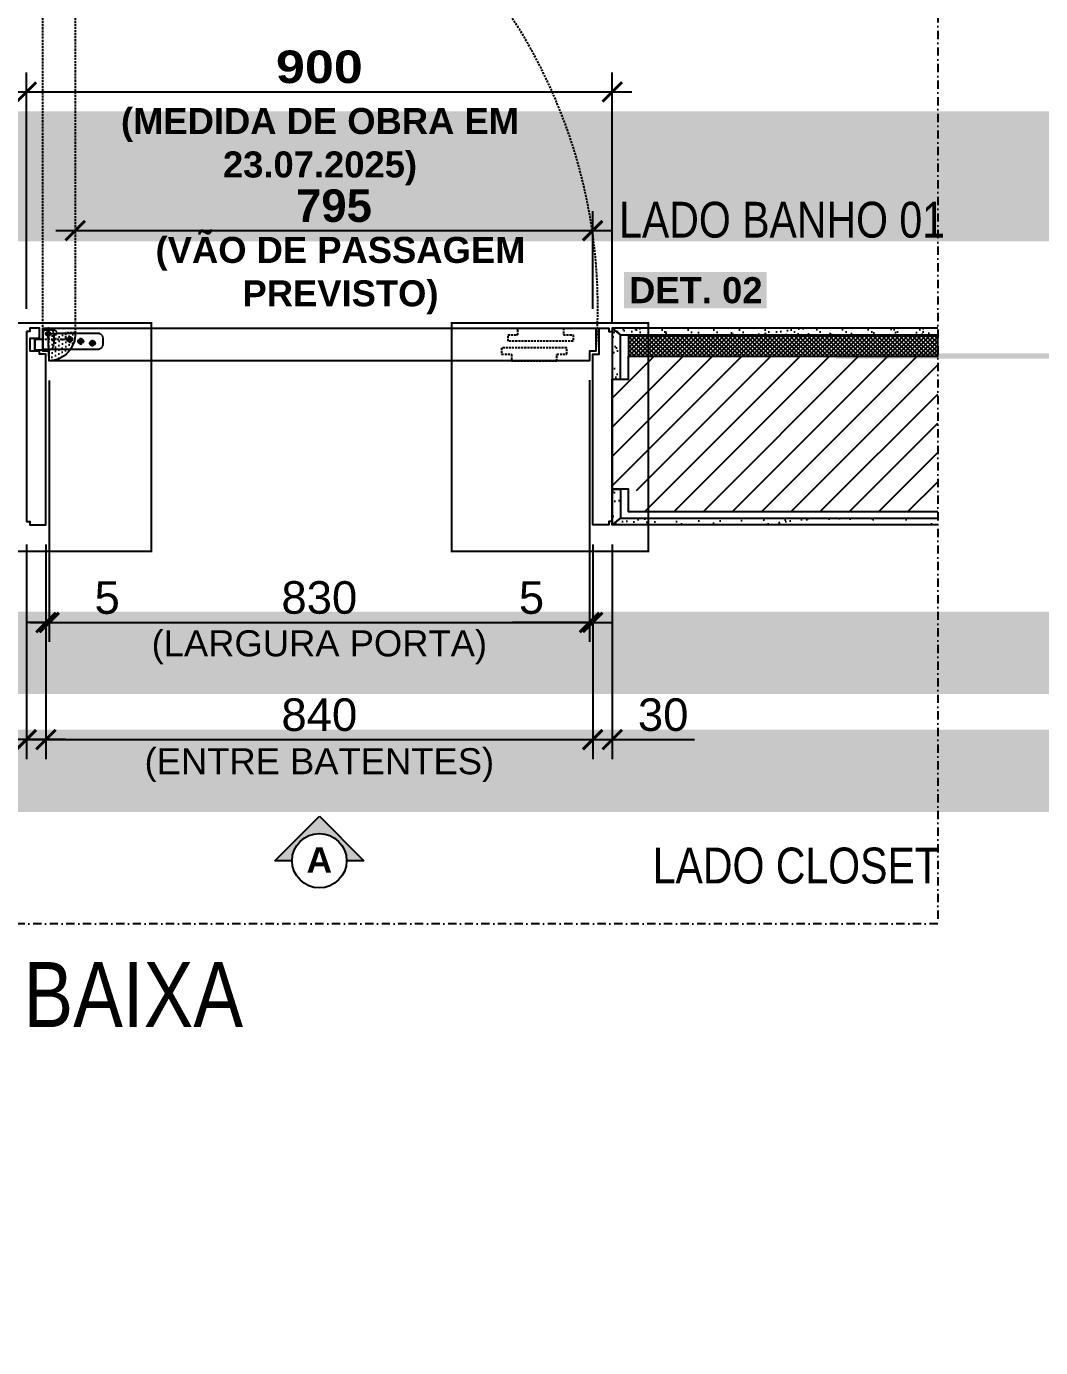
# Model space of a CAD drawing. Header units: millimetres. Extents: x -63251 to 507826, y 5339 to 217512.
# Drawn here: x 93174 to 94732, y 102385 to 104415 of the extents above; entities that cross this region are included whole.
import ezdxf
from ezdxf import colors
from ezdxf.entities.mleader import LeaderData, LeaderLine
from ezdxf.math import Vec2, Vec3

# ---------------------------------------------------------------- set-up
doc = ezdxf.new("R2010")
doc.units = ezdxf.units.MM
doc.header["$PDMODE"] = 3
for name, pattern in [('CONTINU', [0]), ('TRAÇO 1-1', [9.524999999999995, 6.349999999999998, -3.174999999999998]), ('TRAÇO E PONTO 1-1', [25.399999999999995, 12.7, -6.349999999999998, 0, -6.349999999999998])]:
    doc.linetypes.add(name, pattern=pattern)
for name, color, linetype in [('COTAS', 9, 'Continuous'), ('DB 1475.24 - Amanda Rosales e Bruno Haidar - Terreo - Obra$0$ARQ-PISO-01', 8, 'Continuous'), ('DETALHE', 10, 'Continuous'), ('FERRAGEM', 3, 'Continuous'), ('LAYOUT', 4, 'Continuous'), ('MARCENARIA', 4, 'Continuous'), ('MARCENARIA . M', 4, 'Continuous'), ('PAREDE', 94, 'Continuous'), ('PROJEÇÃO', 8, 'Continuous'), ('TEXTO', 105, 'Continuous'), ('TEXTO TRAÇO PONTO', 105, 'TRAÇO E PONTO 1-1')]:
    doc.layers.add(name, color=color, linetype=linetype)
doc.styles.add('1-1', font='arial.ttf', dxfattribs={"height": 0.2})
doc.styles.add('MEDIDA OFICIAL', font='ariblk.ttf')
doc.styles.add('PADRÃO', font='arial.ttf')
doc.styles.add('PADRÃO NEGRITO', font='arialbd.ttf')
doc.styles.add('TITULO', font='swissck.ttf')
doc.dimstyles.new('1-20', dxfattribs={"dimscale": 20, "dimtxt": 2.5, "dimasz": 1.5, "dimexe": 1.5, "dimexo": 1.5, "dimtad": 1, "dimtxsty": 'PADRÃO', "dimblk": 'ARCHTICK', "dimcen": 2.5, "dimdle": 1.5, "dimclrd": 9, "dimclre": 9, "dimclrt": 6, "dimadec": 0, "dimazin": 0, "dimtfac": 1, "dimtmove": 0, "dimatfit": 3, "dimfxl": 1.25, "dimlwd": -1, "dimlwe": -1, "dimarcsym": 0})
doc.dimstyles.new('1-20 VERDE', dxfattribs={"dimscale": 20, "dimtxt": 2.5, "dimasz": 1.5, "dimexe": 1.5, "dimexo": 1.5, "dimtad": 1, "dimtxsty": 'PADRÃO NEGRITO', "dimblk": 'ARCHTICK', "dimcen": 2.5, "dimdle": 1.5, "dimclrd": 9, "dimclre": 9, "dimclrt": 102, "dimadec": 0, "dimazin": 0, "dimtfac": 1, "dimtmove": 0, "dimatfit": 3, "dimfxl": 1.25, "dimlwd": -1, "dimlwe": -1, "dimarcsym": 0})
doc.dimstyles.new('Med. Ofic.1-20', dxfattribs={"dimscale": 20, "dimtxt": 2.5, "dimasz": 1.5, "dimexe": 1.5, "dimexo": 1.5, "dimtad": 1, "dimtxsty": 'MEDIDA OFICIAL', "dimblk": 'ARCHTICK', "dimcen": 2.5, "dimdle": 1.5, "dimclrd": 9, "dimclre": 9, "dimclrt": 10, "dimadec": 0, "dimazin": 0, "dimtfac": 1, "dimtmove": 0, "dimatfit": 3, "dimfxl": 1.25, "dimlwd": -1, "dimlwe": -1, "dimarcsym": 0})
pattern_1 = [(37.50000000000001, (27381.32250926039, -8118.29342929316), (-0.8000156479920228, 24.47066186646712), [0, -19.304, 0, -21.59, 0, -20.6375]), (7.499999999999999, (27381.32250926039, -8118.29342929316), (22.47616415690013, 35.84125502841771), [0, -10.414, 0, -17.399, 0, -6.6675]), (327.5, (27365.70150926039, -8118.29342929316), (39.5496185120729, 0.0718592339272881), [0, -6.35, 0, -22.86, 0, -29.845]), (317.5, (27365.70150926039, -8118.29342929316), (38.17782262361486, 11.14646616286081), [0, -3.175, 0, -14.986, 0, -17.145])]
pattern_2 = [(217.5, (159866.0877367569, 215695.1676333721), (0.8000156479920199, -24.47066186646712), [0, -19.304, 0, -21.59, 0, -20.6375]), (187.5, (159866.0877367569, 215695.1676333721), (-22.47616415690014, -35.84125502841771), [0, -10.414, 0, -17.399, 0, -6.6675]), (147.4999999999999, (159881.7087367569, 215695.1676333721), (-39.5496185120729, -0.07185923392728326), [0, -6.349999999999995, 0, -22.85999999999998, 0, -29.84499999999998]), (137.5, (159881.7087367569, 215695.1676333721), (-38.17782262361486, -11.14646616286081), [0, -3.175, 0, -14.986, 0, -17.145])]

# ---------------------------------------------------------------- blocks, each defined once
blk = doc.blocks.new('_ArchTick')
at = {"color": 0, "linetype": 'ByBlock', "const_width": 0.15}
blk.add_lwpolyline([(-0.5, -0.5), (0.5, 0.5)], dxfattribs=at)
blk = doc.blocks.new('*D1304')
at = {"layer": 'COTAS', "color": 9, "ltscale": 0.4, "transparency": 16777216}
for p, q in [((93173.70657047909, 103980.9366264071), (93173.70657047909, 104343.9214099369)), ((94073.7042416375, 103957.9375776718), (94073.7042416375, 104343.9214099369))]:
    blk.add_line(p, q, dxfattribs=at)
at = {"layer": 'COTAS', "color": 9, "linetype": 'Continuous', "ltscale": 0.4, "transparency": 16777216}
blk.add_line((93143.70657047909, 104313.9214099369), (94103.7042416375, 104313.9214099369), dxfattribs=at)
at = {"layer": 'Defpoints', "color": 0, "ltscale": 0.4, "transparency": 16777216}
for p in [(94073.7042416375, 104313.9214099369), (93173.70657047909, 103950.9366264071), (94073.7042416375, 103927.9375776718)]:
    blk.add_point(p, dxfattribs=at)
at = {"layer": 'COTAS', "color": 9, "ltscale": 0.4, "transparency": 16777216, "xscale": 30, "yscale": 30, "zscale": 30, "rotation": 180}
blk.add_blockref('_ArchTick', (93173.70657047909, 104313.9214099369), dxfattribs=at)
at = {"layer": 'COTAS', "color": 9, "ltscale": 0.4, "transparency": 16777216, "xscale": 30, "yscale": 30, "zscale": 30}
blk.add_blockref('_ArchTick', (94073.7042416375, 104313.9214099369), dxfattribs=at)
at = {"layer": 'COTAS', "color": 10, "ltscale": 0.4, "transparency": 16777216, "insert": (93623.70540605829, 104352.2740702371), "char_height": 50, "attachment_point": 5, "style": 'MEDIDA OFICIAL'}
blk.add_mtext('900', dxfattribs=at)
blk = doc.blocks.new('I 02')
at = {"layer": 'TEXTO', "linetype": 'CONTINU'}
h = blk.add_hatch(color=8, dxfattribs=at)
edge = h.paths.add_edge_path()
edge.add_line((-1945.137073687943, 2848.705916436247), (-1951.755593159756, 2855.324435908059))
edge.add_line((-1951.755593159727, 2855.324435908088), (-1951.755593159763, 2852.761916436204))
edge.add_ellipse((-1951.755593159814, 2848.705916436247), major_axis=(2.868025104479564, 2.868025104479564), ratio=0.9999999999968038, start_angle=225.0000000000916, end_angle=405.0000000000916, ccw=False)
edge.add_line((-1951.755593159814, 2844.649916436264), (-1951.755593159814, 2842.08739696447))
edge.add_line((-1951.755593159814, 2842.087396964463), (-1945.137073687965, 2848.705916436276))
for p, q in [((-1951.755593159727, 2855.324435908088), (-1945.137073687856, 2848.705916436217)), ((-1951.755593159727, 2852.761916436199), (-1951.755593159727, 2855.324435908088)), ((-1945.137073687856, 2848.705916436217), (-1951.755593159756, 2842.087396964375)), ((-1951.755593159756, 2842.087396964375), (-1951.755593159727, 2844.649916436264))]:
    blk.add_line(p, q, dxfattribs=at)
blk.add_circle((-1951.755593159727, 2848.705916436217), 4.056, dxfattribs=at)
blk.add_circle((-1951.755593159727, 2848.705916436217), 4.056, dxfattribs=at)
blk = doc.blocks.new('*D1002')
at = {"layer": 'COTAS', "color": 9, "ltscale": 0.4, "transparency": 16777216}
for p, q in [((94043.7029924205, 103980.9366247573), (94043.7029924205, 104130.9370903031)), ((93218.72422065733, 104100.9370903031), (94073.7029924205, 104100.9370903031))]:
    blk.add_line(p, q, dxfattribs=at)
at = {"layer": 'Defpoints', "color": 0, "ltscale": 0.4, "transparency": 16777216}
for p in [(93248.72422065733, 104100.9370903031), (94043.7029924205, 104100.9370903031), (94043.7029924205, 103950.9366247573)]:
    blk.add_point(p, dxfattribs=at)
at = {"layer": 'COTAS', "color": 9, "ltscale": 0.4, "transparency": 16777216, "xscale": 30, "yscale": 30, "zscale": 30, "rotation": 180}
blk.add_blockref('_ArchTick', (93248.72422065733, 104100.9370903031), dxfattribs=at)
at = {"layer": 'COTAS', "color": 9, "ltscale": 0.4, "transparency": 16777216, "xscale": 30, "yscale": 30, "zscale": 30}
blk.add_blockref('_ArchTick', (94043.7029924205, 104100.9370903031), dxfattribs=at)
at = {"layer": 'COTAS', "color": 102, "ltscale": 0.4, "transparency": 16777216, "insert": (93646.21360653892, 104138.9827928952), "char_height": 50, "attachment_point": 5, "style": 'PADRÃO NEGRITO'}
blk.add_mtext('795', dxfattribs=at)
blk = doc.blocks.new('*D1003')
at = {"layer": 'Defpoints', "color": 0, "transparency": 16777216}
for p in [(93208.70156772096, 103900.9122254832), (94038.70301207692, 103900.9367409825), (94038.70301207692, 103498.957493364)]:
    blk.add_point(p, dxfattribs=at)
at = {"layer": 'PAREDE', "color": 9, "transparency": 16777216}
for p, q in [((93208.70156772096, 103870.9122254832), (93208.70156772096, 103468.957493364)), ((94038.70301207692, 103870.9367409825), (94038.70301207692, 103468.957493364)), ((93178.70156772096, 103498.957493364), (94068.70301207692, 103498.957493364))]:
    blk.add_line(p, q, dxfattribs=at)
at = {"layer": 'PAREDE', "color": 9, "transparency": 16777216, "xscale": 30, "yscale": 30, "zscale": 30, "rotation": 180}
blk.add_blockref('_ArchTick', (93208.70156772096, 103498.957493364), dxfattribs=at)
at = {"layer": 'PAREDE', "color": 9, "transparency": 16777216, "xscale": 30, "yscale": 30, "zscale": 30}
blk.add_blockref('_ArchTick', (94038.70301207692, 103498.957493364), dxfattribs=at)
at = {"layer": 'PAREDE', "color": 6, "transparency": 16777216, "insert": (93623.70228989894, 103537.0031959561), "char_height": 50, "attachment_point": 5, "style": 'PADRÃO'}
blk.add_mtext('830', dxfattribs=at)
blk = doc.blocks.new('*D1004')
at = {"layer": 'Defpoints', "color": 0, "transparency": 16777216}
for p in [(94038.70301207692, 103900.9367409825), (94043.70475265541, 103648.9576267281), (94038.70301207692, 103498.957493364)]:
    blk.add_point(p, dxfattribs=at)
at = {"layer": 'PAREDE', "color": 9, "transparency": 16777216}
for p, q in [((94038.70301207692, 103870.9367409825), (94038.70301207692, 103468.957493364)), ((94043.70475265541, 103618.9576267281), (94043.70475265541, 103468.957493364)), ((94038.70301207692, 103498.957493364), (93920.55157960762, 103498.957493364)), ((94043.70475265541, 103498.957493364), (94038.70301207692, 103498.957493364)), ((94043.70475265541, 103498.957493364), (94073.70475265541, 103498.957493364))]:
    blk.add_line(p, q, dxfattribs=at)
at = {"layer": 'PAREDE', "color": 9, "transparency": 16777216, "xscale": 30, "yscale": 30, "zscale": 30}
blk.add_blockref('_ArchTick', (94038.70301207692, 103498.957493364), dxfattribs=at)
at = {"layer": 'PAREDE', "color": 9, "transparency": 16777216, "xscale": 30, "yscale": 30, "zscale": 30, "rotation": 180}
blk.add_blockref('_ArchTick', (94043.70475265541, 103498.957493364), dxfattribs=at)
at = {"layer": 'PAREDE', "color": 6, "transparency": 16777216, "insert": (93949.62729584226, 103536.8838235141), "char_height": 50, "attachment_point": 5, "style": 'PADRÃO'}
blk.add_mtext('5', dxfattribs=at)
blk = doc.blocks.new('*D1005')
at = {"layer": 'Defpoints', "color": 0, "transparency": 16777216}
for p in [(93208.70156772096, 103900.9122254832), (93203.70718838144, 103648.957493364), (93208.70156772096, 103498.957493364)]:
    blk.add_point(p, dxfattribs=at)
at = {"layer": 'PAREDE', "color": 9, "transparency": 16777216}
for p, q in [((93208.70156772096, 103870.9122254832), (93208.70156772096, 103468.957493364)), ((93203.70718838144, 103618.957493364), (93203.70718838144, 103468.957493364)), ((93203.70718838144, 103498.957493364), (93173.70718838144, 103498.957493364)), ((93203.70718838144, 103498.957493364), (93208.70156772096, 103498.957493364)), ((93208.70156772096, 103498.957493364), (93326.85300019025, 103498.957493364))]:
    blk.add_line(p, q, dxfattribs=at)
at = {"layer": 'PAREDE', "color": 9, "transparency": 16777216, "xscale": 30, "yscale": 30, "zscale": 30}
blk.add_blockref('_ArchTick', (93203.70718838144, 103498.957493364), dxfattribs=at)
at = {"layer": 'PAREDE', "color": 9, "transparency": 16777216, "xscale": 30, "yscale": 30, "zscale": 30, "rotation": 180}
blk.add_blockref('_ArchTick', (93208.70156772096, 103498.957493364), dxfattribs=at)
at = {"layer": 'PAREDE', "color": 6, "transparency": 16777216, "insert": (93297.77728395561, 103536.8838235141), "char_height": 50, "attachment_point": 5, "style": 'PADRÃO'}
blk.add_mtext('5', dxfattribs=at)
blk = doc.blocks.new('*D1006')
at = {"layer": 'Defpoints', "color": 0, "transparency": 16777216}
for p in [(93203.70718838144, 103498.957493364), (94043.70475265541, 103498.957493364), (94043.70475265541, 103318.957493364)]:
    blk.add_point(p, dxfattribs=at)
at = {"layer": 'PAREDE', "color": 9, "transparency": 16777216}
for p, q in [((93203.70718838144, 103468.957493364), (93203.70718838144, 103288.957493364)), ((94043.70475265541, 103468.957493364), (94043.70475265541, 103288.957493364)), ((93173.70718838144, 103318.957493364), (94073.70475265541, 103318.957493364))]:
    blk.add_line(p, q, dxfattribs=at)
at = {"layer": 'PAREDE', "color": 9, "transparency": 16777216, "xscale": 30, "yscale": 30, "zscale": 30, "rotation": 180}
blk.add_blockref('_ArchTick', (93203.70718838144, 103318.957493364), dxfattribs=at)
at = {"layer": 'PAREDE', "color": 9, "transparency": 16777216, "xscale": 30, "yscale": 30, "zscale": 30}
blk.add_blockref('_ArchTick', (94043.70475265541, 103318.957493364), dxfattribs=at)
at = {"layer": 'PAREDE', "color": 6, "transparency": 16777216, "insert": (93623.70597051842, 103356.9861427501), "char_height": 50, "attachment_point": 5, "style": 'PADRÃO'}
blk.add_mtext('840', dxfattribs=at)
blk = doc.blocks.new('*D1007')
at = {"layer": 'Defpoints', "color": 0, "transparency": 16777216}
for p in [(94043.70475265541, 103648.9576267281), (94073.70425952059, 103648.9365726751), (94073.70425952059, 103318.957493364)]:
    blk.add_point(p, dxfattribs=at)
at = {"layer": 'PAREDE', "color": 9, "transparency": 16777216}
for p, q in [((94043.70475265541, 103618.9576267281), (94043.70475265541, 103288.957493364)), ((94073.70425952059, 103618.9365726751), (94073.70425952059, 103288.957493364)), ((94013.70475265541, 103318.957493364), (94073.70425952059, 103318.957493364)), ((94073.70425952059, 103318.957493364), (94200.12308626, 103318.957493364))]:
    blk.add_line(p, q, dxfattribs=at)
at = {"layer": 'PAREDE', "color": 9, "transparency": 16777216, "xscale": 30, "yscale": 30, "zscale": 30, "rotation": 180}
blk.add_blockref('_ArchTick', (94043.70475265541, 103318.957493364), dxfattribs=at)
at = {"layer": 'PAREDE', "color": 9, "transparency": 16777216, "xscale": 30, "yscale": 30, "zscale": 30}
blk.add_blockref('_ArchTick', (94073.70425952059, 103318.957493364), dxfattribs=at)
at = {"layer": 'PAREDE', "color": 6, "transparency": 16777216, "insert": (94151.9136728903, 103357.0031959561), "char_height": 50, "attachment_point": 5, "style": 'PADRÃO'}
blk.add_mtext('30', dxfattribs=at)
blk = doc.blocks.new('*D1008')
at = {"layer": 'Defpoints', "color": 0, "transparency": 16777216}
for p in [(93173.7068736305, 103648.957493364), (93203.70718838144, 103648.957493364), (93173.7068736305, 103318.957493364)]:
    blk.add_point(p, dxfattribs=at)
at = {"layer": 'PAREDE', "color": 9, "transparency": 16777216}
for p, q in [((93173.7068736305, 103618.957493364), (93173.7068736305, 103288.957493364)), ((93203.70718838144, 103618.957493364), (93203.70718838144, 103288.957493364)), ((93173.7068736305, 103318.957493364), (93047.28804689107, 103318.957493364)), ((93233.70718838144, 103318.957493364), (93173.7068736305, 103318.957493364))]:
    blk.add_line(p, q, dxfattribs=at)
at = {"layer": 'PAREDE', "color": 9, "transparency": 16777216, "xscale": 30, "yscale": 30, "zscale": 30, "rotation": 180}
blk.add_blockref('_ArchTick', (93173.7068736305, 103318.957493364), dxfattribs=at)
at = {"layer": 'PAREDE', "color": 9, "transparency": 16777216, "xscale": 30, "yscale": 30, "zscale": 30}
blk.add_blockref('_ArchTick', (93203.70718838144, 103318.957493364), dxfattribs=at)
at = {"layer": 'PAREDE', "color": 6, "transparency": 16777216, "insert": (93095.49746026078, 103357.0031959561), "char_height": 50, "attachment_point": 5, "style": 'PADRÃO'}
blk.add_mtext('30', dxfattribs=at)

msp = doc.modelspace()

# ---------------------------------------------------------------- hatches: boundary and pattern name
at = {"transparency": 33554636}
h = msp.add_hatch(dxfattribs=at)
h.set_pattern_fill('DOTS', color=254, scale=0.5, angle=-1.272221872585407e-14)
h.set_pattern_definition([(360, (60131.99728873975, 88921.68017432606), (0.3968750000000002, 0.7937499999999998), [0, -0.79375])])
edge = h.paths.add_edge_path()
edge.add_arc((93207.20582693063, 103942.4181755655), 3.500000067462679, 540, 900, ccw=False)
h = msp.add_hatch(dxfattribs=at)
h.set_pattern_fill('DOTS', color=254, scale=0.5, angle=-1.272221872585407e-14)
h.set_pattern_definition([(360, (60099.0008745575, 88913.18228077336), (0.3968750000000002, 0.7937499999999998), [0, -0.79375])])
edge = h.paths.add_edge_path()
edge.add_arc((93240.20224111275, 103933.9202820128), 3.997447665273352, 540, 900, ccw=False)
h = msp.add_hatch(dxfattribs=at)
h.set_pattern_fill('DOTS', color=254, scale=0.5, angle=-1.272221872585407e-14)
h.set_pattern_definition([(360, (60082.00087954928, 88910.17934196437), (0.3968750000000002, 0.7937499999999998), [0, -0.79375])])
edge = h.paths.add_edge_path()
edge.add_arc((93257.20223612098, 103930.9173432038), 3.999412936503824, 540, 900, ccw=False)
h = msp.add_hatch(dxfattribs=at)
h.set_pattern_fill('DOTS', color=254, scale=0.5, angle=-1.272221872585407e-14)
h.set_pattern_definition([(360, (60064.00040807234, 88907.17753871973), (0.3968750000000002, 0.7937499999999998), [0, -0.79375])])
edge = h.paths.add_edge_path()
edge.add_arc((93275.20270759791, 103927.9155399592), 4.000306503922528, 540, 900, ccw=False)
at = {"layer": 'DB 1475.24 - Amanda Rosales e Bruno Haidar - Terreo - Obra$0$ARQ-PISO-01'}
h = msp.add_hatch(dxfattribs=at)
h.set_pattern_fill('ANSI31', color=256, scale=10, angle=360)
h.set_pattern_definition([(45, (38450.18186131665, -8624.816803030364), (-22.45064030267288, 22.45064030267289), [])])
h.paths.add_polyline_path([(94573.70413304657, 103907.9370010996), (94098.70413304657, 103907.9370010996), (94098.70473491204, 103872.9371393937), (94073.70473491204, 103872.9371393937), (94073.70413304657, 103703.9370646852), (94111.20425952059, 103703.9370646852), (94111.20425952059, 103668.9368878272), (94573.70492683236, 103668.9368878272)])
at = {"layer": 'MARCENARIA . M'}
h = msp.add_hatch(dxfattribs=at)
h.set_pattern_fill('DOTS', color=10, scale=3.672565768351333, angle=25.49929663182284)
h.set_pattern_definition([(25.49929663182278, (74013.50854269382, 74705.59806135952), (0.1212405336417206, 6.517232075361185), [0, -5.830198157257722])])
h.paths.add_polyline_path([(93208.70143837323, 103900.9157668061), (93207.18554972245, 103942.4182269253), (93248.68790125327, 103943.9370856297, -0.4142345229652519)])
h = msp.add_hatch(dxfattribs=at)
h.set_pattern_fill('AR-SAND', color=10, scale=0.5)
h.set_pattern_definition(pattern_1)
h.paths.add_polyline_path([(94073.70473491204, 103950.9366264071), (94086.20473491204, 103940.936311255), (94086.20473491204, 103872.9370190168), (94073.70473491204, 103872.9372597706)])
h = msp.add_hatch(dxfattribs=at)
h.set_pattern_fill('AR-SAND', color=10, scale=0.5)
h.set_pattern_definition(pattern_1)
h.paths.add_polyline_path([(94073.70473491204, 103950.9366264071), (94573.70413304657, 103950.9366264071), (94573.70413304657, 103940.936311255), (94086.20473491204, 103940.936311255)])
h = msp.add_hatch(dxfattribs=at)
h.set_pattern_fill('ANSI37', color=8, scale=1.5, angle=90)
h.set_pattern_definition([(135, (206419.9351464132, 35341.7122439598), (-3.367596045400933, -3.367596045400933), []), (225, (206419.9351464132, 35341.7122439598), (3.367596045400932, -3.367596045400933), [])])
h.paths.add_polyline_path([(94098.70413579981, 103938.936626407), (94098.70413029335, 103907.9370010995), (94573.7049213259, 103907.9370010996), (94573.70492683236, 103938.936626407)])
h = msp.add_hatch(dxfattribs=at)
h.set_pattern_fill('AR-SAND', color=10, scale=0.5, angle=180)
h.set_pattern_definition(pattern_2)
h.paths.add_polyline_path([(94073.70425952059, 103648.9365726751), (94086.20425952059, 103658.9368878272), (94086.20425952059, 103703.9371850621), (94073.70425952059, 103703.9369443083)])
h = msp.add_hatch(dxfattribs=at)
h.set_pattern_fill('AR-SAND', color=10, scale=0.5, angle=180)
h.set_pattern_definition(pattern_2)
h.paths.add_polyline_path([(94073.70425952059, 103648.9365726751), (94573.70365765512, 103648.9365726751), (94573.70365765512, 103658.9368878272), (94086.20425952059, 103658.9368878272)])

# ---------------------------------------------------------------- linework, layer by layer
at = {"layer": 'DETALHE', "linetype": 'TRAÇO 1-1', "ltscale": 0.4, "const_width": 3}
for points in [[(93365.73993117388, 103608.2388156358), (93365.73993117388, 103958.9750096323), (93063.51219108517, 103958.9750096321), (93063.51219108517, 103608.2388156356)], [(94129.04918457873, 103608.2388156358), (94129.04918457873, 103958.9750096323), (93826.82144449002, 103958.9750096321), (93826.82144449002, 103608.2388156357)]]:
    msp.add_lwpolyline(points, close=True, dxfattribs=at)
at = {"layer": 'FERRAGEM', "color": 102, "linetype": 'TRAÇO 1-1', "ltscale": 0.1}
for points in [[(93207.20581528723, 103917.418192753), (93186.70581528723, 103917.418192753), (93186.70581528723, 103934.418192753), (93198.70581528723, 103934.418192753), (93198.70581528723, 103942.418192753, -0.9999999999999999), (93215.70581528723, 103942.418192753), (93215.70581528723, 103925.918192753, -0.414213562373095)], [(93215.70591899478, 103947.9181926831), (93198.7059233054, 103947.9181926831), (93198.7059233054, 103918.9181883725), (93283.7059233054, 103918.9181883725, 0.414213562373095), (93291.7059233054, 103926.9181883725), (93291.7059233054, 103934.9181883725, 0.4142135623730969), (93283.7059233054, 103942.9181883725), (93220.7059233054, 103942.9181883725, 0.4142135623731218)]]:
    msp.add_lwpolyline(points, format="xyb", close=True, dxfattribs=at)
msp.add_lwpolyline([(93186.70581528723, 103915.918192753), (93179.70581528723, 103915.918192753), (93179.70581528723, 103935.918192753), (93186.70581528723, 103935.918192753)], close=True, dxfattribs=at)
for centre, radius in [((93207.20582686311, 103942.4181755655), 3.5), ((93207.20582686311, 103942.4181755655), 2.5), ((93207.20582686311, 103942.4181755655), 1.5), ((93240.20192715344, 103933.918002796), 3.999726869757812), ((93240.2009956638, 103933.9167779023), 2.249533313915948), ((93257.20299834425, 103930.9170293639), 3.999726869754398), ((93257.20211234169, 103930.9169260259), 2.250368289408312), ((93275.20328690663, 103927.9161195513), 3.999726869755961), ((93275.2024009007, 103927.9159183853), 2.250368289408312)]:
    msp.add_circle(centre, radius, dxfattribs=at)
at = {"layer": 'LAYOUT', "color": 10, "linetype": 'TRAÇO 1-1', "ltscale": 0.5}
for points in [[(93212.42435587964, 103942.4179968837), (93202.02423849782, 103942.4183529825)], [(93211.56339174572, 103942.418026363), (93202.8517893296, 103942.4183246472)], [(93207.22460823027, 103937.2166488021), (93207.22496436244, 103947.6177444663)], [(93245.4018104943, 103933.9171602797), (93234.99973654821, 103933.9175164455)], [(93240.20206287845, 103928.2017188499), (93240.20241901062, 103938.602814514)], [(93262.40229474443, 103930.9171651544), (93252.0021773626, 103930.9175212532)], [(93257.20254709506, 103925.7158170728), (93257.20290322723, 103936.116912737)], [(93280.40258330344, 103927.9161575138), (93270.00246592161, 103927.9165136126)], [(93275.20222280112, 103922.7143922711), (93275.20257893328, 103933.1154879352)]]:
    msp.add_lwpolyline(points, dxfattribs=at)
at = {"layer": 'MARCENARIA'}
for points in [[(93173.70598649669, 103945.9367981063), (93173.7059864966, 103653.9366016292), (93178.7059864966, 103653.9366016292), (93178.70601715754, 103648.9366016295), (93203.70718840529, 103648.9366936194), (93203.70688792823, 103910.9362130076), (93193.70640842865, 103910.9362130077), (93193.7064084287, 103915.9181927531), (93179.70581528726, 103915.918192753), (93179.70581528723, 103935.918192753), (93193.70598649666, 103935.918192753), (93193.70478905666, 103950.9367981063), (93178.70598649669, 103950.9367981063), (93178.70598649669, 103945.9367981063), (93173.70598649669, 103945.9367981063)], [(94048.7032860845, 103950.9366264071), (94048.70231386447, 103915.9362130269), (94038.70342873078, 103915.9364907698), (94038.70301207692, 103900.9367409825), (93208.72476845326, 103900.936107481), (93208.72476845326, 103915.9364907698), (93198.72400465493, 103915.9364907698), (93198.72400465493, 103950.9363459539), (94048.7032860845, 103950.9366264071)], [(94073.70475279509, 103945.9366264071), (94073.704752795, 103653.9366491611), (94068.70475279466, 103653.9366491611), (94068.70475279466, 103648.9366936194), (94043.704752795, 103648.9366936194), (94043.70300561875, 103910.9362130077), (94053.70300561875, 103910.9362130077), (94053.70475279509, 103950.9366264071), (94068.70475279474, 103950.9366264071), (94068.70475279474, 103945.9366264071), (94073.70475279509, 103945.9366264071)]]:
    msp.add_lwpolyline(points, dxfattribs=at)
at = {"layer": 'MARCENARIA . M', "color": 10}
msp.add_lwpolyline([(93208.70156772096, 103900.9122254832), (93207.18554972245, 103942.4182269253), (93248.68790125327, 103943.9370856296, -0.414245366096158), (93208.699901948, 103900.9157107161)], format="xyb", dxfattribs=at)
at = {"layer": 'PAREDE', "color": 10, "linetype": 'ByBlock'}
for points in [[(94573.70413304657, 103950.9366264071), (94073.70473491204, 103950.9366264071), (94086.20473491204, 103940.936311255), (94573.70413304657, 103940.936311255)], [(94573.70365765512, 103648.9365726751), (94073.70425952059, 103648.9365726751), (94086.20425952059, 103658.9368878272), (94573.70365765512, 103658.9368878272)]]:
    msp.add_lwpolyline(points, dxfattribs=at)
for points in [[(94086.20473491204, 103940.936311255), (94073.70473491204, 103950.9366264071), (94073.70473491204, 103872.9371393937), (94086.20473491204, 103872.9371393937)], [(94086.20425952059, 103658.9368878272), (94073.70425952059, 103648.9365726751), (94073.70425952059, 103703.9370646852), (94086.20425952059, 103703.9370646852)]]:
    msp.add_lwpolyline(points, close=True, dxfattribs=at)
at = {"layer": 'PAREDE', "color": 8, "linetype": 'ByBlock'}
msp.add_lwpolyline([(94098.7041357998, 103938.9366264071), (94098.70413029334, 103907.9370010995), (94573.7049213259, 103907.9370010996), (94573.70492683236, 103938.9366264071)], close=True, dxfattribs=at)
at = {"layer": 'PAREDE'}
msp.add_lwpolyline([(94573.7041330466, 103668.9368878272), (94098.70425952059, 103668.9368878272), (94098.70425952059, 103703.9370646852), (94073.70413304657, 103703.9370646852), (94073.70473491204, 103872.9371393937), (94098.70473491204, 103872.9371393937), (94098.70413304657, 103907.9370010996), (94573.70413304657, 103907.9370010996)], dxfattribs=at)
at = {"layer": 'PROJEÇÃO', "color": 21, "linetype": 'TRAÇO 1-1', "ltscale": 0.5}
msp.add_lwpolyline([(93248.7077540319, 104713.936535133), (93248.70834176641, 103943.9196449391), (93233.70795847764, 103943.9196449391), (93233.70795847764, 103933.9188811407), (93198.70810329355, 103933.9188811407), (93198.70784592433, 104713.936535133)], dxfattribs=at)
for points in [[(93928.7032860845, 103950.9366099095), (93998.7032860845, 103950.9366099095), (93998.7032860845, 103940.9366099095), (94013.7032860845, 103940.9366099095), (94013.7032860845, 103930.9366099095), (93913.7032860845, 103930.9366099095), (93913.7032860845, 103940.9366099095), (93928.7032860845, 103940.9366099095)], [(93918.70301207692, 103900.9365118318), (93988.70301207692, 103900.9365118318), (93988.70301207692, 103910.9365118318), (94003.70301207692, 103910.9365118318), (94003.70301207692, 103920.9365118318), (93903.70301207692, 103920.9365118318), (93903.70301207692, 103910.9365118318), (93918.70301207692, 103910.9365118318)]]:
    msp.add_lwpolyline(points, close=True, dxfattribs=at)
msp.add_arc((93233.72415265378, 103983.1680566403), 817.7466135949508, 355.2840479310435, 63.33386617872239, dxfattribs=at)
at = {"layer": 'TEXTO TRAÇO PONTO'}
msp.add_lwpolyline([(92673.70579457634, 104713.936535133), (94573.70492683236, 104713.936535133), (94573.70492683236, 103036.0286707734), (92673.70579457634, 103036.0286707734)], close=True, dxfattribs=at)

# ---------------------------------------------------------------- block references
at = {"layer": 'TEXTO', "xscale": 10.3125, "yscale": 10.3125, "zscale": 10.3125, "rotation": 89.99999999999999}
msp.add_blockref('I 02', (123000.9844569734, 123260.360288054), dxfattribs=at)

# ---------------------------------------------------------------- texts
at = {"layer": 'COTAS', "color": 6, "char_height": 40, "attachment_point": 2, "style": 'PADRÃO'}
for s, insert, width in [('{\\fArial|b1|i0|c0|p34;\\C10;(MEDIDA DE OBRA EM 23.07.2025)}', (93624.70481135028, 104289.3014234108), 776.280008334672), ('(LARGURA PORTA)', (93623.70228989892, 103486.8656237914), 1347.999999996608), ('(ENTRE BATENTES)', (93623.70597051842, 103305.7899462557), 1347.999999996608)]:
    msp.add_mtext(s, dxfattribs=dict(at, insert=insert, width=width))
at = {"layer": 'COTAS', "color": 102, "insert": (93656.21379402855, 104091.29702065), "char_height": 40, "width": 614.8021428304401, "attachment_point": 2, "style": 'PADRÃO NEGRITO'}
msp.add_mtext('(VÃO DE PASSAGEM PREVISTO)', dxfattribs=at)
at = {"layer": 'DETALHE', "color": 105, "insert": (94099.6255024191, 104029.4452907372), "char_height": 40, "width": 203.4144438362202, "attachment_point": 1, "style": 'PADRÃO', "bg_fill": 1, "box_fill_scale": 1.2, "bg_fill_color": 50, "bg_fill_transparency": 0}
msp.add_mtext('{\\fArial|b1|i0|c0|p34;DET. 02}', dxfattribs=at)
at = {"layer": 'TEXTO', "color": 1, "attachment_point": 7, "style": 'TITULO'}
for s, insert, char_height, width in [('\\pxqc;LADO BANHO 01', (93986.99130054913, 104089.423732656), 55, 695.1615781581568), ('\\pxqc;LADO CLOSET', (94008.8776821976, 103097.2888344599), 55, 695.1615781581568), ('PLANTA BAIXA', (92691.79097412732, 102877.2469620521), 100, 2912.740309888315)]:
    msp.add_mtext(s, dxfattribs=dict(at, insert=insert, char_height=char_height, width=width))
at = {"layer": 'TEXTO', "color": 1, "linetype": 'Continuous', "insert": (93623.7111339392, 103133.9078104445), "char_height": 39.16799999999999, "width": 105.6112522431806, "attachment_point": 5, "style": 'PADRÃO'}
msp.add_mtext('{\\fArial|b1|i0|c0|p34;A}', dxfattribs=at)

# ---------------------------------------------------------------- dimensions: what is measured, and where the dimension line sits
at = {"layer": 'COTAS', "color": 7, "ltscale": 0.4, "true_color": 0xededed}
dim = msp.add_linear_dim(base=(94073.7042416375, 104313.9214099369), p1=(93173.70657047909, 103950.9366264071), p2=(94073.7042416375, 103927.9375776718), dimstyle='Med. Ofic.1-20', dxfattribs=at)
dim.commit()
dim.dimension.update_dxf_attribs({"geometry": '*D1304', "text_midpoint": (93623.70540605829, 104352.2740702371)})
at = {"layer": 'COTAS', "ltscale": 0.4}
dim = msp.add_linear_dim(base=(94043.7029924205, 104100.9370903031), p1=(93248.72422065733, 104100.9370903031), p2=(94043.7029924205, 103950.9366247573), dimstyle='1-20 VERDE', override={"dimdec": 0}, dxfattribs=at)
dim.commit()
dim.dimension.update_dxf_attribs({"geometry": '*D1002', "text_midpoint": (93646.21360653892, 104138.9827928952)})
at = {"layer": 'PAREDE', "color": 6}
for base, p1, p2, picture, middle in [((93208.70156772096, 103498.957493364), (93203.70718838144, 103648.957493364), (93208.70156772096, 103900.9122254832), '*D1005', (93297.77728395561, 103536.8838235141)), ((94038.70301207692, 103498.957493364), (93208.70156772096, 103900.9122254832), (94038.70301207692, 103900.9367409825), '*D1003', (93623.70228989894, 103537.0031959561)), ((94038.70301207692, 103498.957493364), (94043.70475265541, 103648.9576267281), (94038.70301207692, 103900.9367409825), '*D1004', (93949.62729584226, 103536.8838235141))]:
    dim = msp.add_linear_dim(base=base, p1=p1, p2=p2, dimstyle='1-20', override={"dimdec": 0}, dxfattribs=at)
    dim.commit()
    dim.dimension.update_dxf_attribs({"geometry": picture, "text_midpoint": middle})
dim = msp.add_linear_dim(base=(93173.7068736305, 103318.957493364), p1=(93203.70718838144, 103648.957493364), p2=(93173.7068736305, 103648.957493364), angle=180, dimstyle='1-20', dxfattribs=at)
dim.commit()
dim.dimension.update_dxf_attribs({"geometry": '*D1008', "text_midpoint": (93095.49746026078, 103357.0031959561)})
for base, p1, p2, picture, middle in [((94073.70425952059, 103318.957493364), (94043.70475265541, 103648.9576267281), (94073.70425952059, 103648.9365726751), '*D1007', (94151.9136728903, 103357.0031959561)), ((94043.70475265541, 103318.957493364), (93203.70718838144, 103498.957493364), (94043.70475265541, 103498.957493364), '*D1006', (93623.70597051842, 103356.9861427501))]:
    dim = msp.add_linear_dim(base=base, p1=p1, p2=p2, dimstyle='1-20', dxfattribs=at)
    dim.commit()
    dim.dimension.update_dxf_attribs({"geometry": picture, "text_midpoint": middle})

# ---------------------------------------------------------------- leaders
at = {"layer": 'COTAS', "ltscale": 0.4}
ml = msp.add_multileader_mtext('Standard', dxfattribs=at)
ml.set_content('\\pxt3;{\\C10;FECHADURA PADRÃO PARKET (TRANQUETA GOTINHA)}', color=105, style='1-1')
ml.set_leader_properties(color=256, linetype='ByLayer', lineweight=-1)
ml.build(insert=Vec2(0, 0))
ml.multileader.update_dxf_attribs({"text_left_attachment_type": 2, "text_right_attachment_type": 2, "dogleg_length": 0.36, "arrow_head_size": 2, "scale": 20})
ctx = ml.context
ctx.base_point, ctx.scale, ctx.arrow_head_size, ctx.landing_gap_size, ctx.plane_origin = Vec3(95686.64951513284, 103717.4092613075), 20, 2, 4, Vec3(95655.53278617901, 103735.7479013392)
ctx.left_attachment, ctx.right_attachment, ctx.text_align_type = 2, 2, 2
notes = []
notes.append((ctx, [(0, (1, 1, 0), (95679.44951513284, 103717.4092613075), (1, 0), 7.199999999999999, [(0, [(95679.44951513284, 103694.6045933153)], 0, [])])]))
ctx.mtext.insert, ctx.mtext.width, ctx.mtext.alignment, ctx.mtext.flow_direction = Vec3(95750.4585192256, 103727.1727901842), 65.78421232994879, 3, 5
for ctx, leaders in notes:
    for number, flags, end, landing, length, lines in leaders:
        leader = LeaderData()
        leader.index, (leader.has_last_leader_line, leader.has_dogleg_vector, leader.attachment_direction) = number, flags
        leader.last_leader_point, leader.dogleg_vector, leader.dogleg_length = Vec3(end), Vec3(landing), length
        for number, points, colour, breaks in lines:
            line = LeaderLine()
            line.index, line.vertices, line.color, line.breaks = number, Vec3.list(points), colors.encode_raw_color(colour), breaks
            leader.lines.append(line)
        ctx.leaders.append(leader)

# ---------------------------------------------------------------- next in the draw order: leaders
at = {"layer": 'COTAS'}
ml = msp.add_multileader_mtext('Standard', dxfattribs=at)
ml.set_content('{\\fArial|b1|i0|c0|p34;\\C10;ATENÇÃO PARKET!\\P}REVESTIMENTO DE ELEVADOR EM {\\fArial|b1|i0|c0|p34;CABREUVA BRANCA PREMIUM }', color=105, style='1-1')
ml.set_leader_properties(color=256, linetype='ByLayer', lineweight=-1)
ml.build(insert=Vec2(0, 0))
ml.multileader.update_dxf_attribs({"text_left_attachment_type": 2, "text_right_attachment_type": 2, "dogleg_length": 0.36, "arrow_head_size": 15, "scale": 200})
ctx = ml.context
ctx.base_point, ctx.scale, ctx.char_height, ctx.arrow_head_size, ctx.landing_gap_size, ctx.plane_origin, ctx.plane_x_axis, ctx.plane_y_axis = Vec3(153741.4381558688, 104075.429236808), 200, 40, 15, 10, Vec3(154452.7129680305, 102048.8761445288), Vec3(1, -4.898587196589413e-16), Vec3(4.898587196589413e-16, 1)
ctx.left_attachment, ctx.right_attachment, ctx.text_align_type = 2, 2, 2
notes = []
notes.append((ctx, [(0, (1, 1, 0), (154754.512039242, 104075.429236808), (-1, 4.898587196589419e-16), 144.2880716405343, [(0, [(155553.3011648265, 104075.429236808)], 0, [])])]))
ctx.mtext.insert, ctx.mtext.text_direction, ctx.mtext.rotation, ctx.mtext.width, ctx.mtext.alignment, ctx.mtext.flow_direction = Vec3(154600.2239676015, 104201.0499735065), Vec3(1, -4.898587196589413e-16), 6.283185307179585, 858.6666249980398, 3, 5
ctx.mtext.has_bg_fill, ctx.mtext.bg_color, ctx.mtext.bg_scale_factor, ctx.mtext.bg_transparency, ctx.mtext.use_window_bg_color = 1, -1023410095, 1.25, 0, 0
at = {"layer": 'COTAS', "ltscale": 0.4}
ml = msp.add_multileader_mtext('Standard', dxfattribs=at)
ml.set_content('{\\fArial|b1|i0|c0|p34;GAXETA COM COR CARVALHO EUROPEU}', color=105, style='1-1')
ml.set_leader_properties(color=256, linetype='ByLayer', lineweight=-1)
ml.build(insert=Vec2(0, 0))
ml.multileader.update_dxf_attribs({"text_left_attachment_type": 2, "text_right_attachment_type": 2, "dogleg_length": 0.36, "arrow_head_size": 2, "scale": 20})
ctx = ml.context
ctx.base_point, ctx.scale, ctx.arrow_head_size, ctx.landing_gap_size, ctx.plane_origin = Vec3(94890.53963093688, 103901.5574696834), 20, 2, 4, Vec3(95017.0023353341, 103887.2395412441)
ctx.left_attachment, ctx.right_attachment, ctx.text_align_type = 2, 2, 1
notes.append((ctx, [(0, (1, 1, 0), (94950.88560638027, 103901.5574696834), (-1, 0), 7.199999999999999, [(0, [(94961.98209386402, 103935.6528400297)], 0, [])])]))
ctx.mtext.insert, ctx.mtext.width, ctx.mtext.alignment, ctx.mtext.flow_direction = Vec3(94917.11261865858, 103910.3605619981), 49.71294971148018, 2, 5
ctx.mtext.has_bg_fill, ctx.mtext.bg_color, ctx.mtext.bg_scale_factor, ctx.mtext.bg_transparency, ctx.mtext.use_window_bg_color = 1, -1023563609, 1.5, 0, 0
at = {"layer": 'COTAS'}
ml = msp.add_multileader_mtext('Standard', dxfattribs=at)
ml.set_content('{\\fArial|b1|i0|c0|p34;\\C10;ATENÇÃO PARKET!\\P}RODATETO COM LINHA DE SOMBRA DE 20 mm NO ENCONTRO COM O FORRO', color=105, style='1-1')
ml.set_leader_properties(color=256, linetype='ByLayer', lineweight=-1)
ml.build(insert=Vec2(0, 0))
ml.multileader.update_dxf_attribs({"text_left_attachment_type": 2, "text_right_attachment_type": 2, "dogleg_length": 0.36, "arrow_head_size": 15, "scale": 200})
ctx = ml.context
ctx.base_point, ctx.scale, ctx.char_height, ctx.arrow_head_size, ctx.landing_gap_size, ctx.plane_origin, ctx.plane_x_axis, ctx.plane_y_axis = Vec3(180960.9218524671, 103379.7282184769), 200, 40, 15, 10, Vec3(181558.4176741785, 102996.8983843677), Vec3(1, -4.898587196589413e-16), Vec3(4.898587196589413e-16, 1)
ctx.left_attachment, ctx.right_attachment, ctx.text_align_type = 2, 2, 2
notes.append((ctx, [(0, (1, 1, 0), (181860.21674539, 103379.7282184769), (-1, 4.898587196589419e-16), 144.2880716405343, [(0, [(181860.2169932244, 102384.9525342352)], 0, [])])]))
ctx.mtext.insert, ctx.mtext.text_direction, ctx.mtext.rotation, ctx.mtext.width, ctx.mtext.alignment, ctx.mtext.flow_direction = Vec3(181705.9286737495, 103505.717304425), Vec3(1, -4.898587196589413e-16), 6.283185307179585, 858.6666249980398, 3, 5
ctx.mtext.has_bg_fill, ctx.mtext.bg_color, ctx.mtext.bg_scale_factor, ctx.mtext.bg_transparency, ctx.mtext.use_window_bg_color = 1, -1023410145, 1.25, 0, 0
for ctx, leaders in notes:
    for number, flags, end, landing, length, lines in leaders:
        leader = LeaderData()
        leader.index, (leader.has_last_leader_line, leader.has_dogleg_vector, leader.attachment_direction) = number, flags
        leader.last_leader_point, leader.dogleg_vector, leader.dogleg_length = Vec3(end), Vec3(landing), length
        for number, points, colour, breaks in lines:
            line = LeaderLine()
            line.index, line.vertices, line.color, line.breaks = number, Vec3.list(points), colors.encode_raw_color(colour), breaks
            leader.lines.append(line)
        ctx.leaders.append(leader)

# ---------------------------------------------------------------- next in the draw order: leaders
ml = msp.add_multileader_mtext('Standard', dxfattribs=at)
ml.set_content('{\\fArial|b1|i0|c0|p34;\\C10;ATENÇÃO PARKET!\\P}PAINÉIS RIPADOS EM {\\fArial|b1|i0|c0|p34;CABREUVA BRANCA PREMIUM 18*5+5*900 À 2200mm}', color=105, style='1-1')
ml.set_leader_properties(color=256, linetype='ByLayer', lineweight=-1)
ml.build(insert=Vec2(0, 0))
ml.multileader.update_dxf_attribs({"text_left_attachment_type": 2, "text_right_attachment_type": 2, "dogleg_length": 0.36, "arrow_head_size": 15, "scale": 200})
ctx = ml.context
ctx.base_point, ctx.scale, ctx.char_height, ctx.arrow_head_size, ctx.landing_gap_size, ctx.plane_origin, ctx.plane_x_axis, ctx.plane_y_axis = Vec3(238640.9043884206, 104138.8393020964), 200, 40, 15, 10, Vec3(239350.5148076765, 103879.2865041648), Vec3(1, -4.898587196589413e-16), Vec3(4.898587196589413e-16, 1)
ctx.left_attachment, ctx.right_attachment, ctx.text_align_type = 2, 2, 2
notes = []
notes.append((ctx, [(0, (1, 1, 0), (239652.3138788879, 104138.8393020964), (-1, 4.898587196589419e-16), 144.2880716405343, [(0, [(240740.1034816824, 104138.8393020964)], 0, [])])]))
ctx.mtext.insert, ctx.mtext.text_direction, ctx.mtext.rotation, ctx.mtext.width, ctx.mtext.alignment, ctx.mtext.flow_direction = Vec3(239498.0258072474, 104274.3918259709), Vec3(1, -4.898587196589413e-16), 6.283185307179585, 858.6666249980398, 3, 5
ctx.mtext.has_bg_fill, ctx.mtext.bg_color, ctx.mtext.bg_scale_factor, ctx.mtext.bg_transparency, ctx.mtext.use_window_bg_color = 1, -1023410095, 1.25, 0, 0
ml = msp.add_multileader_mtext('Standard', dxfattribs=at)
ml.set_content('{\\fArial|b1|i0|c0|p34;\\C10;ATENÇÃO PARKET!\\P}REVESTIMENTO DE ELEVADOR EM {\\fArial|b1|i0|c0|p34;CABREUVA BRANCA PREMIUM }', color=105, style='1-1')
ml.set_leader_properties(color=256, linetype='ByLayer', lineweight=-1)
ml.build(insert=Vec2(0, 0))
ml.multileader.update_dxf_attribs({"text_left_attachment_type": 2, "text_right_attachment_type": 2, "dogleg_length": 0.36, "arrow_head_size": 15, "scale": 200})
ctx = ml.context
ctx.base_point, ctx.scale, ctx.char_height, ctx.arrow_head_size, ctx.landing_gap_size, ctx.plane_origin, ctx.plane_x_axis, ctx.plane_y_axis = Vec3(238639.2399955148, 103198.6804085077), 200, 40, 15, 10, Vec3(239350.5148076765, 101172.1273162285), Vec3(1, -4.898587196589413e-16), Vec3(4.898587196589413e-16, 1)
ctx.left_attachment, ctx.right_attachment, ctx.text_align_type = 2, 2, 2
notes.append((ctx, [(0, (1, 1, 0), (239652.3138788879, 103198.6804085077), (-1, 4.898587196589419e-16), 144.2880716405343, [(0, [(240451.1030044724, 103198.6804085077)], 0, [])])]))
ctx.mtext.insert, ctx.mtext.text_direction, ctx.mtext.rotation, ctx.mtext.width, ctx.mtext.alignment, ctx.mtext.flow_direction = Vec3(239498.0258072474, 103324.3011452062), Vec3(1, -4.898587196589413e-16), 6.283185307179585, 858.6666249980398, 3, 5
ctx.mtext.has_bg_fill, ctx.mtext.bg_color, ctx.mtext.bg_scale_factor, ctx.mtext.bg_transparency, ctx.mtext.use_window_bg_color = 1, -1023410095, 1.25, 0, 0
for ctx, leaders in notes:
    for number, flags, end, landing, length, lines in leaders:
        leader = LeaderData()
        leader.index, (leader.has_last_leader_line, leader.has_dogleg_vector, leader.attachment_direction) = number, flags
        leader.last_leader_point, leader.dogleg_vector, leader.dogleg_length = Vec3(end), Vec3(landing), length
        for number, points, colour, breaks in lines:
            line = LeaderLine()
            line.index, line.vertices, line.color, line.breaks = number, Vec3.list(points), colors.encode_raw_color(colour), breaks
            leader.lines.append(line)
        ctx.leaders.append(leader)

doc.saveas('drawing.dxf')
